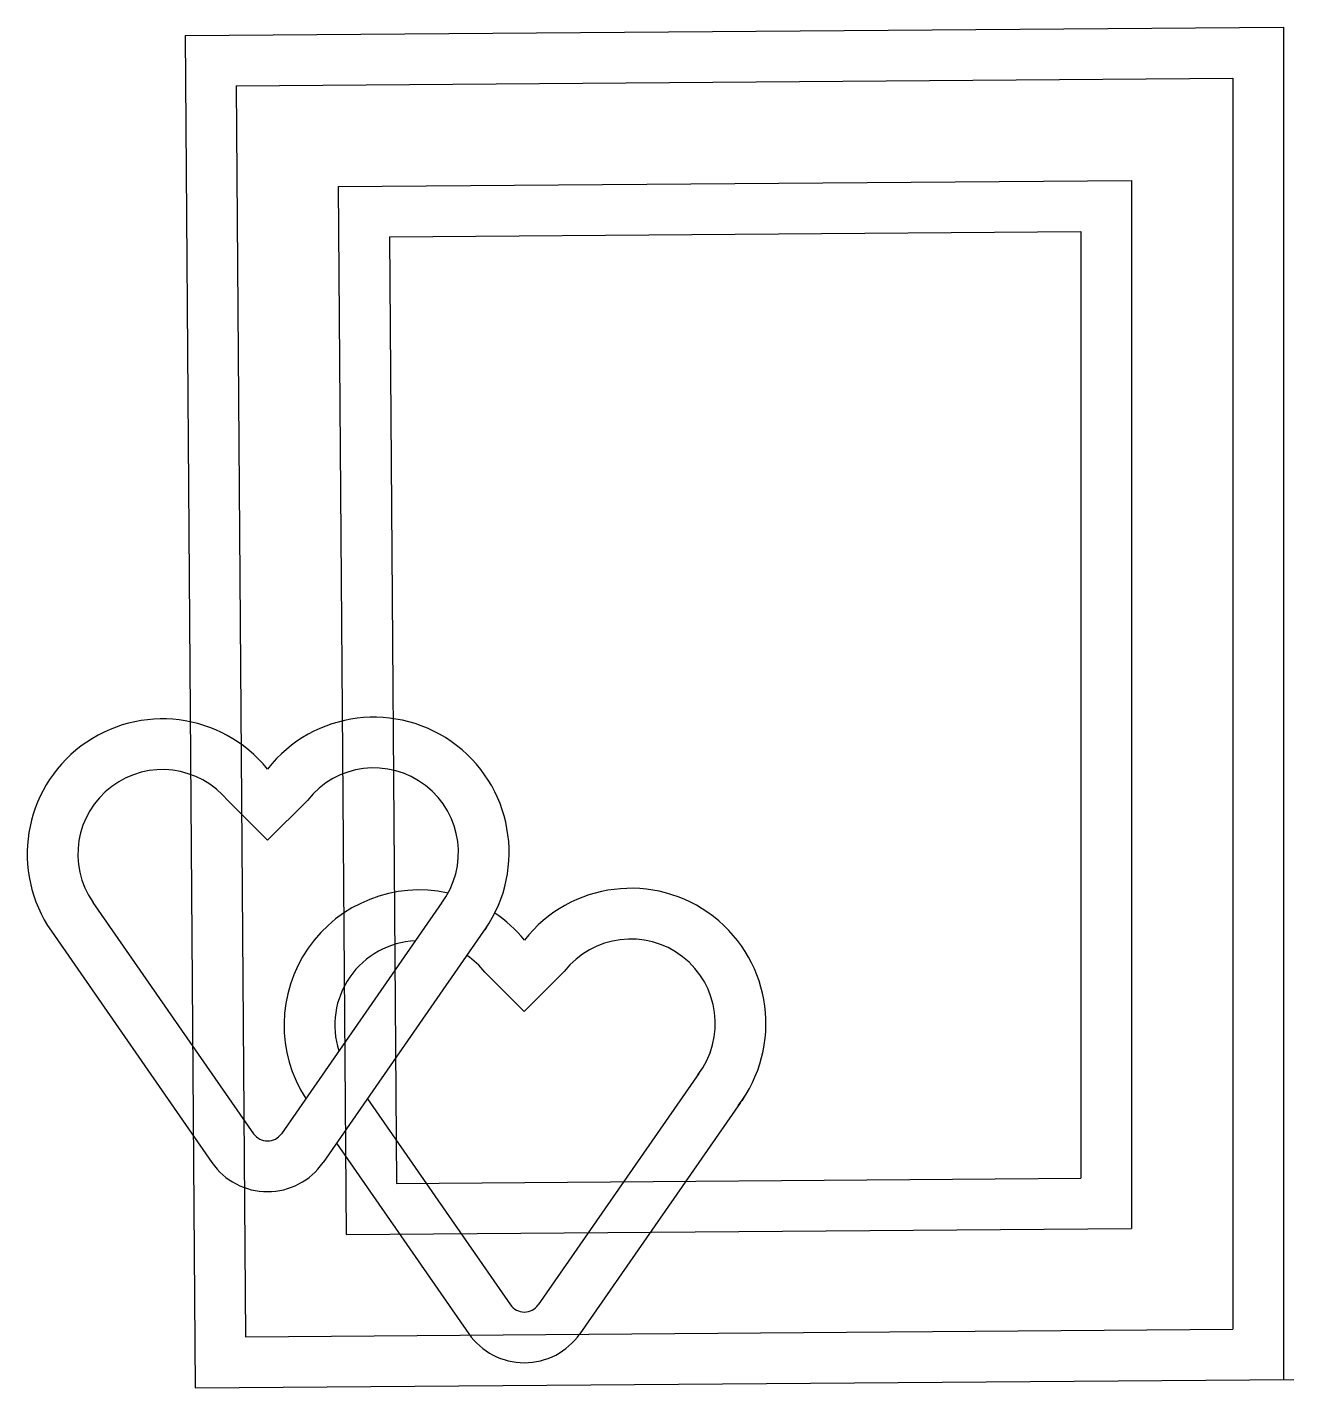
# Model space of a CAD drawing. Header units: millimetres. Extents: x 2401.6 to 2476.6, y 1393.8 to 1474.3.
import ezdxf

# ---------------------------------------------------------------- set-up
doc = ezdxf.new("R2010")
doc.units = ezdxf.units.MM

msp = doc.modelspace()

# ---------------------------------------------------------------- linework, layer by layer
for p, q in [((2410.965, 1473.814), (2475.963, 1474.307)), ((2410.965, 1473.814), (2411.571, 1393.817)), ((2475.963, 1474.307), (2475.963, 1394.309)), ((2413.988, 1470.837), (2472.963, 1471.284)), ((2413.988, 1470.837), (2414.549, 1396.839)), ((2472.963, 1471.284), (2472.963, 1397.282)), ((2420.033, 1464.883), (2466.963, 1465.238)), ((2466.963, 1465.238), (2466.963, 1403.237)), ((2420.033, 1464.883), (2420.503, 1402.885)), ((2423.056, 1461.906), (2463.963, 1462.216)), ((2423.056, 1461.906), (2423.48, 1405.907)), ((2463.963, 1462.216), (2463.963, 1406.214)), ((2413.51, 1428.532, 2.125), (2415.838, 1426.204, 2.125)), ((2418.203, 1428.569, 2.125), (2415.838, 1426.204, 2.125)), ((2405.516, 1422.535, 2.125), (2415.02, 1408.849, 2.125)), ((2426.167, 1422.535, 2.125), (2416.663, 1408.849, 2.125)), ((2403.052, 1420.824, 2.125), (2412.556, 1407.138, 2.125)), ((2428.631, 1420.824, 2.125), (2419.127, 1407.138, 2.125)), ((2428.901, 1421.238, 2.125), (2428.703, 1420.913, 2.125)), ((2428.708, 1418.412, 2.125), (2431.036, 1416.083, 2.125)), ((2433.402, 1418.449, 2.125), (2431.036, 1416.083, 2.125)), ((2441.366, 1412.414, 2.125), (2431.862, 1398.728, 2.125)), ((2444.099, 1411.118, 2.125), (2443.902, 1410.792, 2.125)), ((2421.753, 1410.919, 2.125), (2430.219, 1398.728, 2.125)), ((2443.83, 1410.703, 2.125), (2434.326, 1397.017, 2.125)), ((2419.927, 1408.289, 2.125), (2427.755, 1397.017, 2.125)), ((2423.48, 1405.907), (2463.963, 1406.214)), ((2420.503, 1402.885), (2466.963, 1403.237)), ((2414.549, 1396.839), (2472.963, 1397.282)), ((2411.571, 1393.817), (2476.57, 1394.309))]:
    msp.add_line(p, q)
for centre, radius, start, end in [((2409.623, 1425.387, 2.125), 8, 38.98325, 214.77834), ((2422.139, 1425.486, 2.125), 8, 322.61815, 141.92026), ((2409.623, 1425.387, 2.125), 5, 38.98325, 214.77834), ((2422.139, 1425.486, 2.125), 5, 322.61815, 141.92026), ((2424.822, 1415.266, 2.125), 8, 77.7156, 212.87997), ((2437.337, 1415.365, 2.125), 8, 322.61815, 141.92026), ((2424.822, 1415.266, 2.125), 8, 38.98325, 56.0364), ((2424.822, 1415.266, 2.125), 5, 92.68161, 197.76171), ((2437.337, 1415.365, 2.125), 5, 322.61815, 141.92026), ((2424.822, 1415.266, 2.125), 5, 38.98325, 55.69187), ((2415.842, 1409.42, 2.125), 1, 214.77834, 325.22166), ((2415.842, 1409.42, 2.125), 4, 214.77834, 325.22166), ((2431.04, 1399.299, 2.125), 1, 214.77834, 325.22166), ((2431.04, 1399.299, 2.125), 4, 214.77834, 325.22166)]:
    msp.add_arc(centre, radius, start, end)

doc.saveas('drawing.dxf')
